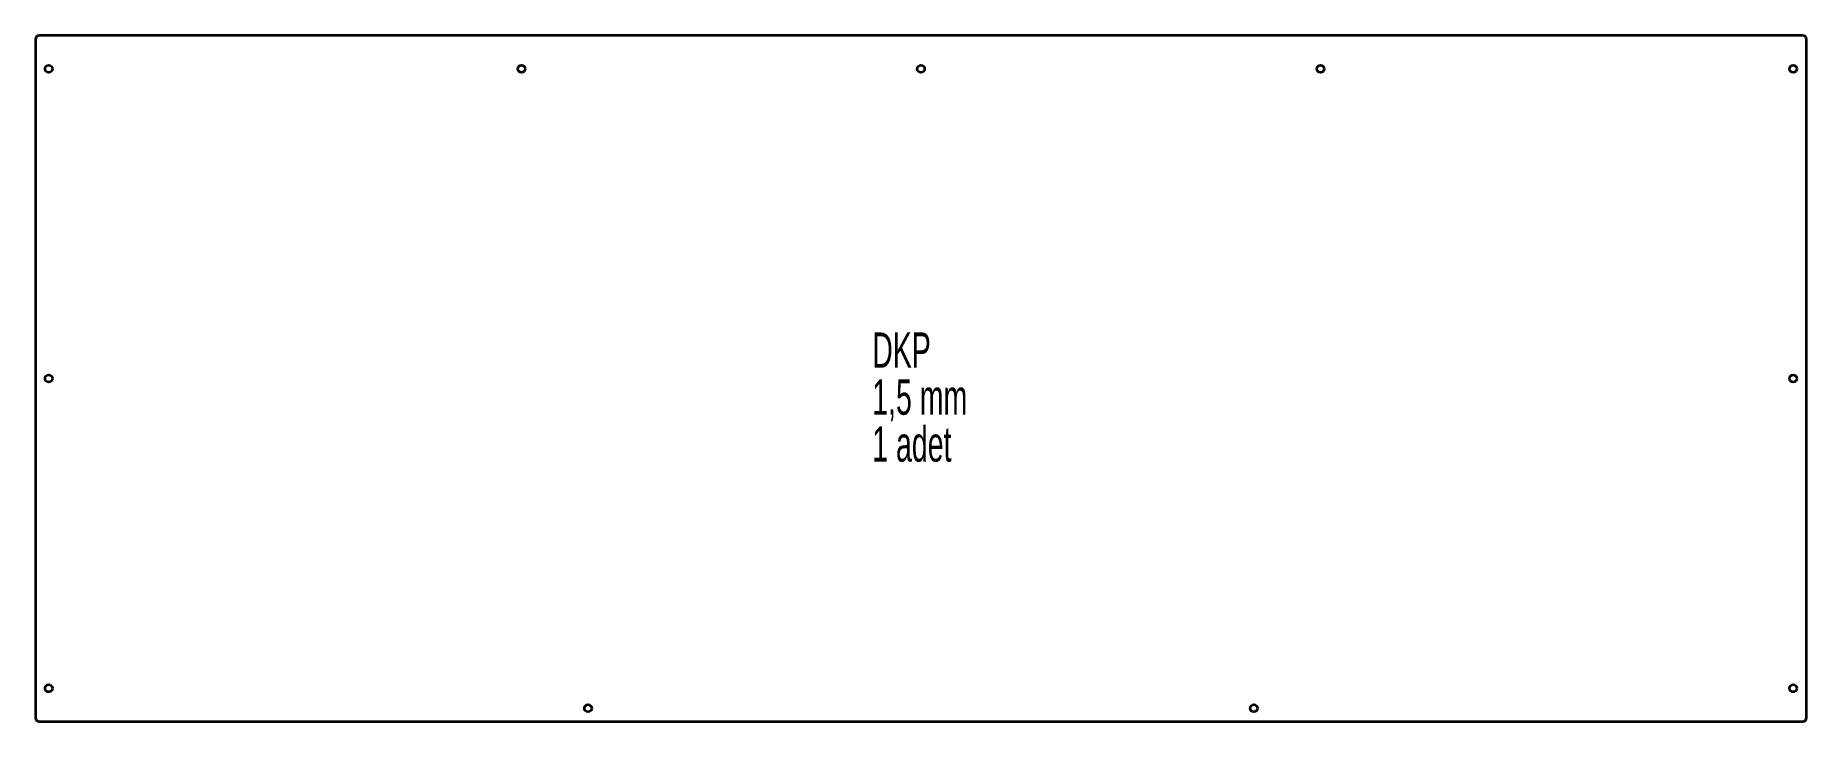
# Model space of a CAD drawing. Header units: millimetres. Extents: x -318 to 1012, y -132 to 383.
import ezdxf

# ---------------------------------------------------------------- set-up
doc = ezdxf.new("R2010")
doc.units = ezdxf.units.MM
doc.styles.add('SLDTEXTSTYLE0', font='TXT', dxfattribs={"width": 0.605})

# ---------------------------------------------------------------- blocks, each defined once
blk = doc.blocks.new('SW_NOTE_0')
at = {"color": 0, "linetype": 'Continuous', "lineweight": 0, "char_height": 26.46, "attachment_point": 1, "style": 'SLDTEXTSTYLE0'}
for s, insert in [('DKP', (0, 34.1)), ('1,5 mm', (0, -1.2)), ('1 adet', (0, -36.4))]:
    blk.add_mtext(s, dxfattribs=dict(at, insert=insert))

msp = doc.modelspace()

# ---------------------------------------------------------------- linework, layer by layer
at = {"color": 7, "linetype": 'Continuous', "lineweight": 35}
for p, q in [((-318.3, 380.4), (-318.3, -128.6)), ((1008.7, 383.4), (-315.3, 383.4)), ((1011.7, -128.6), (1011.7, 380.4)), ((-315.3, -131.6), (1008.7, -131.6))]:
    msp.add_line(p, q, dxfattribs=at)
for centre in [(-308.3, 358.4), (46.7, 358.4), (346.7, 358.4), (646.7, 358.4), (1001.7, 358.4), (-308.3, 125.9), (1001.7, 125.9), (-308.3, -106.6), (1001.7, -106.6), (96.7, -121.6), (596.7, -121.6)]:
    msp.add_circle(centre, 2.75, dxfattribs=at)
for centre, start, end in [((-315.3, 380.4), 90, 180), ((1008.7, 380.4), 0, 90), ((-315.3, -128.6), 180, 270), ((1008.7, -128.6), 270, 0)]:
    msp.add_arc(centre, 3, start, end, dxfattribs=at)

# ---------------------------------------------------------------- block references
at = {"color": 7, "linetype": 'Continuous', "lineweight": 0}
msp.add_blockref('SW_NOTE_0', (310.1, 126.4), dxfattribs=at)

doc.saveas('drawing.dxf')
